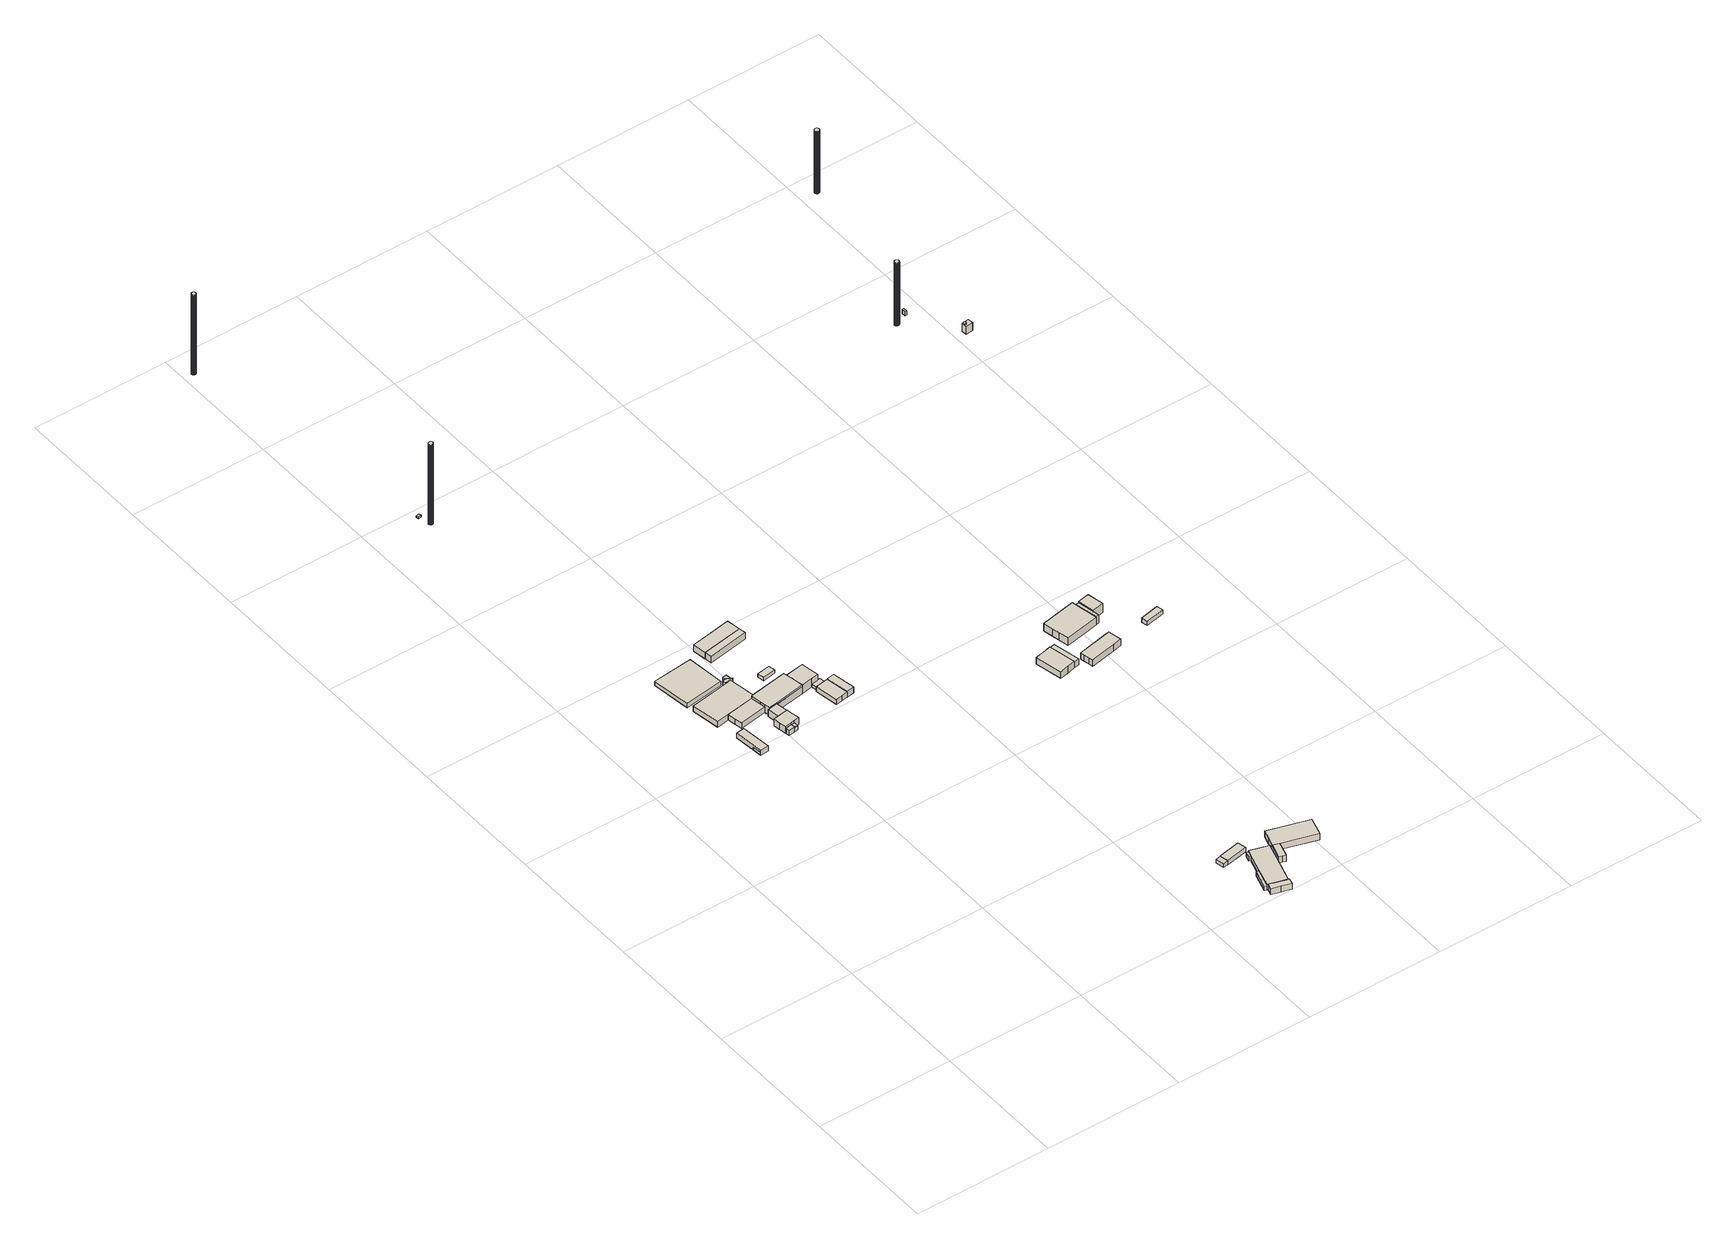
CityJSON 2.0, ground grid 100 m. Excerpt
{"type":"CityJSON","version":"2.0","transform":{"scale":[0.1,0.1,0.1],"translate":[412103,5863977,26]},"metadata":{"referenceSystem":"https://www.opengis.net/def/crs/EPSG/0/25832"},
"CityObjects":{
"building1":{"type":"Building","attributes":{"Gemeindeschluessel":"03454033","AbsoluteHoehe":"34.138","MittlereTraufHoehe":"36.468","Firsthoehe":"39.611","function":"31001_2720","roofType":"3100","measuredHeight":5.47},"address":[{"country":"Germany","locality":"Lorup"}],"children":["building1-1","building1-2"],"geometry":[{"type":"MultiSurface","lod":"1","boundaries":[[[0,1,2,3]],[[4,5,6,7]],[[4,7,3,2]],[[5,4,2,1]],[[0,6,8,9,10,11]],[[7,6,0,3]],[[9,8,12,10]]]}]},
"building1-1":{"type":"BuildingPart","attributes":{"AbsoluteHoehe":"34.138","MittlereTraufHoehe":"36.468","Firsthoehe":"36.468","roofType":"1000","measuredHeight":2.33},"parents":["building1"],"geometry":[{"type":"MultiSurface","lod":"1","boundaries":[[[9,13,14,15]],[[16,17,8,5]],[[16,12,15,14]],[[17,16,14,13]],[[8,17,13,9]],[[5,8,9,15]]]}]},
"building1-2":{"type":"BuildingPart","attributes":{"BezugspunktDach":"4000","AbsoluteHoehe":"34.138","MittlereTraufHoehe":"37.638","Firsthoehe":"37.638","measuredHeight":3.5},"parents":["building1"],"geometry":[{"type":"MultiSurface","lod":"1","boundaries":[[[7,18,19,20]]]}]},
"building2":{"type":"Building","attributes":{"name":"GülleLagune","Gemeindeschluessel":"03454033","BezugspunktDach":"4000","AbsoluteHoehe":"34.561","MittlereTraufHoehe":"38.061","Firsthoehe":"38.061","function":"51003_1201","measuredHeight":3.5},"address":[{"country":"Germany","locality":"Lorup"}],"geometry":[{"type":"MultiSurface","lod":"1","boundaries":[[[21,22,23,24]],[[25,26,27,28]],[[25,28,24,23]],[[26,25,23,22]],[[27,26,22,21]],[[28,27,21,24]]]}]},
"building3":{"type":"Building","attributes":{"Gemeindeschluessel":"03454033","AbsoluteHoehe":"34.129","MittlereTraufHoehe":"37.605","Firsthoehe":"37.947","function":"51009_1610","roofType":"5000","measuredHeight":3.82},"address":[{"country":"Germany","locality":"Lorup"}],"geometry":[{"type":"MultiSurface","lod":"1","boundaries":[[[29,30,31,32]],[[33,34,35,36]],[[33,36,32,31]],[[34,33,31,30]],[[35,34,30,29]],[[36,35,29,32]]]}]},
"building4":{"type":"Building","attributes":{"Gemeindeschluessel":"03454033","AbsoluteHoehe":"33.991","MittlereTraufHoehe":"38.867","Firsthoehe":"40.96","function":"31001_1210","roofType":"3100","measuredHeight":6.97},"address":[{"country":"Germany","locality":"Lorup","thoroughfareNumber":"1","thoroughfareName":"Glümmel"}],"children":["building4-1","building4-2","building4-3"],"geometry":[{"type":"MultiSurface","lod":"1","boundaries":[[[37,38,39,40,41,42,43,44,45,46]],[[47,48,49,50,51,52,53,54,55,56]],[[47,57,58,45]],[[48,47,45,44]],[[49,48,44,43]],[[51,50,42,41]],[[52,51,41,40]],[[53,52,40,39]],[[54,53,39,38]],[[55,54,38,37]],[[46,59,60,37]],[[50,49,43,42]],[[59,56,55,60]]]}]},
"building4-1":{"type":"BuildingPart","attributes":{"AbsoluteHoehe":"33.991","MittlereTraufHoehe":"38.885","Firsthoehe":"40.96","roofType":"5000","measuredHeight":6.97},"parents":["building4"],"geometry":[{"type":"MultiSurface","lod":"1","boundaries":[[[42,61,62,63,64,65,43]],[[66,67,68,69,70,50,49]],[[66,49,43,65]],[[67,66,65,64]],[[68,67,64,63]],[[69,68,63,62]],[[70,69,62,61]],[[50,70,61,42]],[[43,49,50,42]]]}]},
"building4-2":{"type":"BuildingPart","attributes":{"AbsoluteHoehe":"33.991","MittlereTraufHoehe":"37.295","Firsthoehe":"37.295","roofType":"1000","measuredHeight":3.3},"parents":["building4"],"geometry":[{"type":"MultiSurface","lod":"1","boundaries":[[[71,72,73,74]],[[75,76,77,78]],[[75,78,74,73]],[[76,75,73,72]],[[77,76,72,71]],[[78,77,71,74]]]}]},
"building4-3":{"type":"BuildingPart","attributes":{"AbsoluteHoehe":"33.991","MittlereTraufHoehe":"38.449","Firsthoehe":"38.449","roofType":"1000","measuredHeight":4.46},"parents":["building4"],"geometry":[{"type":"MultiSurface","lod":"1","boundaries":[[[79,80,81,60,59]],[[55,78,77,82,56]],[[78,55,60,81]],[[80,71,74,81]],[[82,77,80,79]],[[56,82,79,59]],[[55,57,83,60]],[[71,77,78,74]]]}]},
"building5":{"type":"Building","attributes":{"Gemeindeschluessel":"03454033","AbsoluteHoehe":"34.402","MittlereTraufHoehe":"38.159","Firsthoehe":"38.159","function":"31001_2000","roofType":"1000","measuredHeight":3.76},"address":[{"country":"Germany","locality":"Lorup"}],"children":["building5-1"],"geometry":[{"type":"MultiSurface","lod":"1","boundaries":[[[84,85,86,87]],[[88,89,90,91]],[[86,92,93,87]],[[89,88,86,85]],[[90,89,85,84]],[[91,90,84,87]],[[92,88,91,93]]]}]},
"building5-1":{"type":"BuildingPart","attributes":{"AbsoluteHoehe":"34.402","MittlereTraufHoehe":"37.182","Firsthoehe":"37.182","roofType":"1000","measuredHeight":2.78},"parents":["building5"],"geometry":[{"type":"MultiSurface","lod":"1","boundaries":[[[94,93,92,95]],[[88,91,96,97]],[[88,97,95,92]],[[96,91,93,94]],[[97,96,94,95]],[[91,88,92,93]]]}]},
"building6":{"type":"Building","attributes":{"Gemeindeschluessel":"03454033","AbsoluteHoehe":"33.8","MittlereTraufHoehe":"39.616","Firsthoehe":"41.892","function":"31001_2720","roofType":"3100","measuredHeight":8.09},"address":[{"country":"Germany","locality":"Lorup"}],"children":["building6-1","building6-2","building6-3","building6-4"],"geometry":[{"type":"MultiSurface","lod":"1","boundaries":[[[98,99,100,101,102,103,104,105,106,107]],[[108,109,110,111,112,113,114,115,116,117]],[[108,117,107,106]],[[109,108,106,105]],[[104,118,119,105]],[[103,120,121,118,104]],[[102,122,120,103]],[[113,112,102,101]],[[114,113,101,100]],[[107,123,124,98]],[[118,110,109,119]],[[120,111,125,121]],[[125,110,118,121]],[[122,112,111,120]],[[99,115,114,100]],[[98,116,126,127]],[[127,126,115,99]],[[123,117,116,124]]]}]},
"building6-1":{"type":"BuildingPart","attributes":{"AbsoluteHoehe":"33.8","MittlereTraufHoehe":"39.992","Firsthoehe":"41.944","roofType":"3100","measuredHeight":8.14},"parents":["building6"],"geometry":[{"type":"MultiSurface","lod":"1","boundaries":[[[128,129,130,131,132,133,134]],[[126,114,135,136,137,138,139]],[[133,127,98,124,140,134]],[[132,100,99,127,133]],[[135,114,132,131]],[[136,135,131,130]],[[137,136,130,129]],[[138,137,129,128]],[[139,138,128,134]],[[127,126,116,98]],[[124,116,139,140]],[[100,114,115,99]],[[115,126,127,99]]]}]},
"building6-2":{"type":"BuildingPart","attributes":{"AbsoluteHoehe":"33.8","MittlereTraufHoehe":"38.141","Firsthoehe":"38.949","roofType":"3100","measuredHeight":5.15},"parents":["building6"],"geometry":[{"type":"MultiSurface","lod":"1","boundaries":[[[119,121,120,141,142,143,144]],[[145,146,147,111,125,109,148]],[[145,148,144,143]],[[146,145,143,142]],[[147,146,142,141]],[[148,109,119,144]],[[120,111,147,141]],[[121,125,111,120]],[[119,109,110,118]],[[118,110,125,121]]]}]},
"building6-3":{"type":"BuildingPart","attributes":{"AbsoluteHoehe":"33.8","MittlereTraufHoehe":"39.386","Firsthoehe":"39.386","roofType":"1000","measuredHeight":5.59},"parents":["building6"],"geometry":[{"type":"MultiSurface","lod":"1","boundaries":[[[149,140,124,123]],[[116,139,150,117]],[[150,139,140,149]],[[117,150,149,123]],[[116,117,123,124]],[[139,116,124,140]]]}]},
"building6-4":{"type":"BuildingPart","attributes":{"AbsoluteHoehe":"33.8","MittlereTraufHoehe":"38.365","Firsthoehe":"38.365","roofType":"1000","measuredHeight":4.56},"parents":["building6"],"geometry":[{"type":"MultiSurface","lod":"1","boundaries":[[[120,122,151,152,153,142,141]],[[146,154,155,156,112,111,147]],[[146,147,141,142]],[[154,147,141,153]],[[155,154,153,152]],[[156,155,152,151]],[[112,156,151,122]],[[111,112,122,120]],[[147,111,120,141]]]}]},
"building7":{"type":"Building","attributes":{"Gemeindeschluessel":"03454033","AbsoluteHoehe":"35.518","MittlereTraufHoehe":"37.104","Firsthoehe":"37.104","function":"31001_2500","roofType":"1000","measuredHeight":1.59},"address":[{"country":"Germany","locality":"Lorup"}],"geometry":[{"type":"MultiSurface","lod":"1","boundaries":[[[157,158,159,160]],[[161,162,163,164]],[[161,164,160,159]],[[162,161,159,158]],[[163,162,158,157]],[[164,163,157,160]]]}]},
"building8":{"type":"Building","attributes":{"Gemeindeschluessel":"03454033","AbsoluteHoehe":"35.418","MittlereTraufHoehe":"101.191","Firsthoehe":"101.191","function":"51002_1220","roofType":"1000","measuredHeight":65.77},"address":[{"country":"Germany","locality":"Lorup"}],"geometry":[{"type":"MultiSurface","lod":"1","boundaries":[[[165,166,167,168,169,170,171,172,173,174,175,176,177,178,179,180,181,182,183,184,185,186,187,188,189,190,191,192,193,194,195,196,197,198,199,200,201,202,203,204,205,206,207,208]],[[209,210,211,212,213,214,215,216,217,218,219,220,221,222,223,224,225,226,227,228,229,230,231,232,233,234,235,236,237,238,239,240,241,242,243,244,245,246,247,248,249,250,251,252]],[[209,252,208,207]],[[210,209,207,206]],[[211,210,206,205]],[[212,211,205,204]],[[213,212,204,203]],[[214,213,203,202]],[[215,214,202,201]],[[216,215,201,200]],[[217,216,200,199]],[[218,217,199,198]],[[219,218,198,197]],[[220,219,197,196]],[[221,220,196,195]],[[222,221,195,194]],[[223,222,194,193]],[[224,223,193,192]],[[225,224,192,191]],[[226,225,191,190]],[[227,226,190,189]],[[228,227,189,188]],[[229,228,188,187]],[[230,229,187,186]],[[231,230,186,185]],[[232,231,185,184]],[[233,232,184,183]],[[234,233,183,182]],[[235,234,182,181]],[[236,235,181,180]],[[237,236,180,179]],[[238,237,179,178]],[[239,238,178,177]],[[240,239,177,176]],[[241,240,176,175]],[[242,241,175,174]],[[243,242,174,173]],[[244,243,173,172]],[[245,244,172,171]],[[246,245,171,170]],[[247,246,170,169]],[[248,247,169,168]],[[249,248,168,167]],[[250,249,167,166]],[[251,250,166,165]],[[252,251,165,208]]]}]},
"building9":{"type":"Building","attributes":{"Gemeindeschluessel":"03454033","AbsoluteHoehe":"34.053","MittlereTraufHoehe":"36.78","Firsthoehe":"36.78","function":"31001_2720","roofType":"1000","measuredHeight":2.73},"address":[{"country":"Germany","locality":"Lorup"}],"geometry":[{"type":"MultiSurface","lod":"1","boundaries":[[[253,254,255,256]],[[257,258,259,260]],[[257,260,256,255]],[[258,257,255,254]],[[259,258,254,253]],[[260,259,253,256]]]}]},
"building10":{"type":"Building","attributes":{"Gemeindeschluessel":"03454033","AbsoluteHoehe":"34.047","MittlereTraufHoehe":"39.363","Firsthoehe":"39.363","function":"51009_1610","roofType":"1000","measuredHeight":5.32},"address":[{"country":"Germany","locality":"Lorup"}],"geometry":[{"type":"MultiSurface","lod":"1","boundaries":[[[261,262,263,264]],[[265,266,267,268]],[[265,268,264,263]],[[266,265,263,262]],[[267,266,262,261]],[[268,267,261,264]]]}]},
"building11":{"type":"Building","attributes":{"Gemeindeschluessel":"03454033","AbsoluteHoehe":"34.179","MittlereTraufHoehe":"39.363","Firsthoehe":"39.363","function":"31001_2720","roofType":"1000","measuredHeight":5.18},"address":[{"country":"Germany","locality":"Lorup"}],"geometry":[{"type":"MultiSurface","lod":"1","boundaries":[[[269,261,264,270]],[[271,272,273,274]],[[271,274,270,264]],[[272,271,264,261]],[[273,272,261,269]],[[274,273,269,270]]]}]},
"building12":{"type":"Building","attributes":{"Gemeindeschluessel":"03454033","AbsoluteHoehe":"33.199","MittlereTraufHoehe":"36.74","Firsthoehe":"38.977","function":"31001_2000","roofType":"3100","measuredHeight":5.78},"address":[{"country":"Germany","locality":"Lorup"}],"children":["building12-1"],"geometry":[{"type":"MultiSurface","lod":"1","boundaries":[[[275,276,277,278,279,280,281,282,283]],[[284,285,286,287,288,289,290,291,292]],[[284,292,283,282]],[[281,293,294,282]],[[286,285,281,280]],[[287,286,280,279]],[[288,287,279,278]],[[289,288,278,277]],[[290,289,277,276]],[[291,290,276,275]],[[292,291,275,283]],[[293,285,284,294]]]}]},
"building12-1":{"type":"BuildingPart","attributes":{"BezugspunktDach":"4000","AbsoluteHoehe":"33.199","MittlereTraufHoehe":"36.699","Firsthoehe":"36.699","measuredHeight":3.5},"parents":["building12"],"geometry":[{"type":"MultiSurface","lod":"1","boundaries":[[[295,294,293]],[[284,296,285]],[[296,284,294,295]],[[285,296,295,293]],[[284,285,293,294]]]}]},
"building13":{"type":"Building","attributes":{"Gemeindeschluessel":"03454033","AbsoluteHoehe":"33.68","MittlereTraufHoehe":"36.336","Firsthoehe":"36.336","function":"51009_1610","roofType":"1000","measuredHeight":2.66},"address":[{"country":"Germany","locality":"Lorup"}],"geometry":[{"type":"MultiSurface","lod":"1","boundaries":[[[297,298,299,300,301]],[[302,303,304,305,306]],[[302,306,301,300]],[[303,302,300,299]],[[304,303,299,298]],[[305,304,298,297]],[[306,305,297,301]]]}]},
"building14":{"type":"Building","attributes":{"Gemeindeschluessel":"03454033","AbsoluteHoehe":"35.125","MittlereTraufHoehe":"100.647","Firsthoehe":"100.647","function":"51002_1220","roofType":"1000","measuredHeight":65.52},"address":[{"country":"Germany","locality":"Lorup"}],"geometry":[{"type":"MultiSurface","lod":"1","boundaries":[[[307,308,309,310,311,312,313,314,315,316,317,318,319,320,321,322,323,324,325,326,327,328,329,330,331,332,333,334,335,336,337,338,339,340,341,342,343,344,345,346,347,348]],[[349,350,351,352,353,354,355,356,357,358,359,360,361,362,363,364,365,366,367,368,369,370,371,372,373,374,375,376,377,378,379,380,381,382,383,384,385,386,387,388,389,390]],[[349,390,348,347]],[[350,349,347,346]],[[351,350,346,345]],[[352,351,345,344]],[[353,352,344,343]],[[354,353,343,342]],[[355,354,342,341]],[[356,355,341,340]],[[357,356,340,339]],[[358,357,339,338]],[[359,358,338,337]],[[360,359,337,336]],[[361,360,336,335]],[[362,361,335,334]],[[363,362,334,333]],[[364,363,333,332]],[[365,364,332,331]],[[366,365,331,330]],[[367,366,330,329]],[[368,367,329,328]],[[369,368,328,327]],[[370,369,327,326]],[[371,370,326,325]],[[372,371,325,324]],[[373,372,324,323]],[[374,373,323,322]],[[375,374,322,321]],[[376,375,321,320]],[[377,376,320,319]],[[378,377,319,318]],[[379,378,318,317]],[[380,379,317,316]],[[381,380,316,315]],[[382,381,315,314]],[[383,382,314,313]],[[384,383,313,312]],[[385,384,312,311]],[[386,385,311,310]],[[387,386,310,309]],[[388,387,309,308]],[[389,388,308,307]],[[390,389,307,348]]]}]},
"building15":{"type":"Building","attributes":{"Gemeindeschluessel":"03454033","AbsoluteHoehe":"32.99","MittlereTraufHoehe":"37.769","Firsthoehe":"37.769","function":"31001_2720","roofType":"1000","measuredHeight":4.78},"address":[{"country":"Germany","locality":"Lorup"}],"children":["building15-1"],"geometry":[{"type":"MultiSurface","lod":"1","boundaries":[[[391,392,393,394]],[[395,396,397,398]],[[395,398,394,393]],[[396,395,393,392]],[[397,396,392,391]],[[394,399,400,401,397,391]],[[399,398,401,400]]]}]},
"building15-1":{"type":"BuildingPart","attributes":{"BezugspunktDach":"4000","AbsoluteHoehe":"32.99","MittlereTraufHoehe":"36.49","Firsthoehe":"36.49","measuredHeight":3.5},"parents":["building15"],"geometry":[{"type":"MultiSurface","lod":"1","boundaries":[[[400,399,402,403]],[[404,398,401,405]],[[404,405,403,402]],[[398,404,402,399]],[[401,398,399,400]],[[405,401,400,403]]]}]},
"building16":{"type":"Building","attributes":{"Gemeindeschluessel":"03454042","AbsoluteHoehe":"27.189","MittlereTraufHoehe":"30.219","Firsthoehe":"30.219","function":"31001_2000","roofType":"1000","measuredHeight":3.03},"address":[{"country":"Germany","locality":"Rastdorf"}],"geometry":[{"type":"MultiSurface","lod":"1","boundaries":[[[406,407,408,409]],[[410,411,412,413]],[[410,413,409,408]],[[411,410,408,407]],[[412,411,407,406]],[[413,412,406,409]]]}]},
"building17":{"type":"Building","attributes":{"Gemeindeschluessel":"03454042","AbsoluteHoehe":"27.011","MittlereTraufHoehe":"29.755","Firsthoehe":"31.167","function":"31001_2000","roofType":"3100","measuredHeight":4.16},"address":[{"country":"Germany","locality":"Rastdorf"}],"geometry":[{"type":"MultiSurface","lod":"1","boundaries":[[[414,415,416,417]],[[418,419,420,421]],[[418,421,417,416]],[[419,418,416,415]],[[420,419,415,414]],[[421,420,414,417]]]}]},
"building18":{"type":"Building","attributes":{"Gemeindeschluessel":"03454042","AbsoluteHoehe":"26.771","MittlereTraufHoehe":"30.587","Firsthoehe":"32.271","function":"31001_2000","roofType":"5000","measuredHeight":5.5},"address":[{"country":"Germany","locality":"Rastdorf"}],"children":["building18-1","building18-2","building18-3","building18-4","building18-5","building18-6"],"geometry":[{"type":"MultiSurface","lod":"1","boundaries":[[[422,423,424,425,426,427,428,429,430]],[[431,432,433,434,435,436,437,438,439]],[[432,431,429,428]],[[427,440,441,428]],[[434,433,427,426]],[[425,442,443,426]],[[436,435,425,424]],[[423,444,445,424]],[[438,437,423,422]],[[431,439,430,429]],[[440,433,432,441]],[[442,435,434,443]],[[444,437,436,445]],[[430,439,446,447]],[[447,446,438,422]]]}]},
"building18-1":{"type":"BuildingPart","attributes":{"AbsoluteHoehe":"26.771","MittlereTraufHoehe":"30.423","Firsthoehe":"34.082","roofType":"3100","measuredHeight":7.31},"parents":["building18"],"geometry":[{"type":"MultiSurface","lod":"1","boundaries":[[[448,449,450,451,452,453,454]],[[455,456,457,431,446,438,458]],[[455,458,454,453]],[[456,455,453,452]],[[457,456,452,451]],[[431,457,451,450]],[[449,447,430,429,450]],[[448,422,447,449]],[[458,438,448,454]],[[430,439,431,429]],[[447,446,439,430]],[[438,446,447,422]]]}]},
"building18-2":{"type":"BuildingPart","attributes":{"AbsoluteHoehe":"26.771","MittlereTraufHoehe":"30.365","Firsthoehe":"30.365","roofType":"1000","measuredHeight":3.59},"parents":["building18"],"geometry":[{"type":"MultiSurface","lod":"1","boundaries":[[[443,442,459,460]],[[461,435,434,462]],[[461,462,460,459]],[[435,461,459,442]],[[462,434,443,460]],[[434,435,442,443]]]}]},
"building18-3":{"type":"BuildingPart","attributes":{"AbsoluteHoehe":"26.771","MittlereTraufHoehe":"31.446","Firsthoehe":"32.556","roofType":"5000","measuredHeight":5.79},"parents":["building18"],"geometry":[{"type":"MultiSurface","lod":"1","boundaries":[[[463,464,465,466,467]],[[468,469,470,471,472]],[[468,472,467,466]],[[469,468,466,465]],[[464,473,474,465]],[[472,471,463,467]],[[473,470,469,474]],[[471,470,464,463]]]}]},
"building18-4":{"type":"BuildingPart","attributes":{"AbsoluteHoehe":"26.771","MittlereTraufHoehe":"31.539","Firsthoehe":"32.556","roofType":"3100","measuredHeight":5.79},"parents":["building18"],"geometry":[{"type":"MultiSurface","lod":"1","boundaries":[[[463,475,476,477,478,479,480,464]],[[481,482,483,484,485,486,471,470]],[[480,487,473,464]],[[482,481,480,479]],[[483,482,479,478]],[[484,483,478,477]],[[485,484,477,476]],[[486,485,476,475]],[[471,486,475,463]],[[481,470,473,487]],[[470,471,463,464]]]}]},
"building18-5":{"type":"BuildingPart","attributes":{"AbsoluteHoehe":"26.771","MittlereTraufHoehe":"30.365","Firsthoehe":"30.365","roofType":"1000","measuredHeight":3.59},"parents":["building18"],"geometry":[{"type":"MultiSurface","lod":"1","boundaries":[[[474,487,445,444]],[[436,481,469,437]],[[481,436,445,487]],[[437,469,474,444]],[[436,437,444,445]],[[474,469,470,473]],[[473,470,481,487]]]}]},
"building18-6":{"type":"BuildingPart","attributes":{"AbsoluteHoehe":"26.771","MittlereTraufHoehe":"30.171","Firsthoehe":"30.171","roofType":"1000","measuredHeight":3.4},"parents":["building18"],"geometry":[{"type":"MultiSurface","lod":"1","boundaries":[[[441,440,488,489]],[[490,433,432,491]],[[490,491,489,488]],[[433,490,488,440]],[[491,432,441,489]],[[432,433,440,441]]]}]},
"building19":{"type":"Building","attributes":{"Gemeindeschluessel":"03454042","AbsoluteHoehe":"28.228","MittlereTraufHoehe":"33.619","Firsthoehe":"34.323","function":"31001_2000","roofType":"3100","measuredHeight":6.09},"address":[{"country":"Germany","locality":"Rastdorf"}],"geometry":[{"type":"MultiSurface","lod":"1","boundaries":[[[492,493,494,495,496,497]],[[498,499,500,501,502,503]],[[498,503,497,496]],[[499,498,496,495]],[[500,499,495,494]],[[501,500,494,493]],[[502,501,493,492]],[[503,502,492,497]]]}]},
"building20":{"type":"Building","attributes":{"Gemeindeschluessel":"03454042","AbsoluteHoehe":"28.066","MittlereTraufHoehe":"33.097","Firsthoehe":"33.533","function":"51009_1610","roofType":"2100","measuredHeight":5.47},"address":[{"country":"Germany","locality":"Rastdorf"}],"geometry":[{"type":"MultiSurface","lod":"1","boundaries":[[[504,505,506,507]],[[508,509,510,511]],[[508,511,507,506]],[[509,508,506,505]],[[510,509,505,504]],[[511,510,504,507]]]}]},
"building21":{"type":"Building","attributes":{"Gemeindeschluessel":"03454042","AbsoluteHoehe":"27.611","MittlereTraufHoehe":"32.079","Firsthoehe":"34.758","function":"31001_2000","roofType":"3300","measuredHeight":7.15},"address":[{"country":"Germany","locality":"Rastdorf"}],"children":["building21-1"],"geometry":[{"type":"MultiSurface","lod":"1","boundaries":[[[512,513,514,515,516,517,518,519,520,521]],[[522,523,524,525,526,527,528,529,530,531]],[[522,531,521,520]],[[523,522,520,519]],[[524,523,519,518]],[[525,524,518,517]],[[516,532,533,517]],[[527,526,516,515]],[[528,527,515,514]],[[529,528,514,513]],[[530,529,513,512]],[[531,530,512,521]],[[532,526,525,533]]]}]},
"building21-1":{"type":"BuildingPart","attributes":{"AbsoluteHoehe":"27.611","MittlereTraufHoehe":"31.011","Firsthoehe":"31.011","roofType":"1000","measuredHeight":3.4},"parents":["building21"],"geometry":[{"type":"MultiSurface","lod":"1","boundaries":[[[533,532,534,535]],[[536,526,525,537]],[[536,537,535,534]],[[526,536,534,532]],[[537,525,533,535]],[[525,526,532,533]]]}]},
"building22":{"type":"Building","attributes":{"Gemeindeschluessel":"03454042","AbsoluteHoehe":"28.076","MittlereTraufHoehe":"33.252","Firsthoehe":"37.333","function":"31001_2000","roofType":"5000","measuredHeight":9.26},"address":[{"country":"Germany","locality":"Rastdorf"}],"children":["building22-1"],"geometry":[{"type":"MultiSurface","lod":"1","boundaries":[[[538,539,540,541,542,543,544,545]],[[546,547,548,549,550,551,552,553]],[[546,553,545,544]],[[547,546,544,543]],[[548,547,543,542]],[[549,548,542,541]],[[552,551,539,538]],[[553,552,538,545]],[[540,550,549,541]],[[539,551,554,555]],[[555,554,550,540]]]}]},
"building22-1":{"type":"BuildingPart","attributes":{"AbsoluteHoehe":"28.076","MittlereTraufHoehe":"34.156","Firsthoehe":"37.353","roofType":"3100","measuredHeight":9.28},"parents":["building22"],"geometry":[{"type":"MultiSurface","lod":"1","boundaries":[[[556,557,558,559,560,561,562]],[[554,549,563,564,565,566,551]],[[561,555,539,562]],[[560,541,540,555,561]],[[563,549,560,559]],[[564,563,559,558]],[[565,564,558,557]],[[566,565,557,556]],[[551,566,556,562]],[[555,554,551,539]],[[541,549,550,540]],[[550,554,555,540]]]}]},
"building23":{"type":"Building","attributes":{"Gemeindeschluessel":"03454042","AbsoluteHoehe":"28.314","MittlereTraufHoehe":"33.362","Firsthoehe":"38.155","function":"31001_1000","roofType":"5000","measuredHeight":9.84},"address":[{"country":"Germany","locality":"Rastdorf","thoroughfareNumber":"10","thoroughfareName":"Nord-Süd-Straße"}],"geometry":[{"type":"MultiSurface","lod":"1","boundaries":[[[567,568,569,570]],[[571,572,573,574]],[[571,574,570,569]],[[572,571,569,568]],[[573,572,568,567]],[[574,573,567,570]]]}]},
"building24":{"type":"Building","attributes":{"Gemeindeschluessel":"03454042","BezugspunktDach":"4000","AbsoluteHoehe":"26.963","MittlereTraufHoehe":"30.463","Firsthoehe":"30.463","function":"31001_2000","measuredHeight":3.5},"address":[{"country":"Germany","locality":"Rastdorf"}],"geometry":[{"type":"MultiSurface","lod":"1","boundaries":[[[575,576,577,578]],[[579,580,581,582]],[[579,582,578,577]],[[580,579,577,576]],[[581,580,576,575]],[[582,581,575,578]]]}]},
"building25":{"type":"Building","attributes":{"Gemeindeschluessel":"03454042","AbsoluteHoehe":"28.671","MittlereTraufHoehe":"80.3","Firsthoehe":"80.3","function":"51002_1220","roofType":"1000","measuredHeight":51.63},"address":[{"country":"Germany","locality":"Rastdorf"}],"geometry":[{"type":"MultiSurface","lod":"1","boundaries":[[[583,584,585,586,587,588,589,590,591,592,593,594,595,596,597,598,599,600,601,602,603,604,605,606,607,608,609,610,611,612,613,614,615,616,617,618,619,620,621,622,623,624,625,626,627,628,629]],[[630,631,632,633,634,635,636,637,638,639,640,641,642,643,644,645,646,647,648,649,650,651,652,653,654,655,656,657,658,659,660,661,662,663,664,665,666,667,668,669,670,671,672,673,674,675,676]],[[630,676,629,628]],[[631,630,628,627]],[[632,631,627,626]],[[633,632,626,625]],[[634,633,625,624]],[[635,634,624,623]],[[636,635,623,622]],[[637,636,622,621]],[[638,637,621,620]],[[639,638,620,619]],[[640,639,619,618]],[[641,640,618,617]],[[642,641,617,616]],[[643,642,616,615]],[[644,643,615,614]],[[645,644,614,613]],[[646,645,613,612]],[[647,646,612,611]],[[648,647,611,610]],[[649,648,610,609]],[[650,649,609,608]],[[651,650,608,607]],[[652,651,607,606]],[[653,652,606,605]],[[654,653,605,604]],[[655,654,604,603]],[[656,655,603,602]],[[657,656,602,601]],[[658,657,601,600]],[[659,658,600,599]],[[660,659,599,598]],[[661,660,598,597]],[[662,661,597,596]],[[663,662,596,595]],[[664,663,595,594]],[[665,664,594,593]],[[666,665,593,592]],[[667,666,592,591]],[[668,667,591,590]],[[669,668,590,589]],[[670,669,589,588]],[[671,670,588,587]],[[672,671,587,586]],[[673,672,586,585]],[[674,673,585,584]],[[675,674,584,583]],[[676,675,583,629]]]}]},
"building26":{"type":"Building","attributes":{"Gemeindeschluessel":"03454042","BezugspunktDach":"4000","AbsoluteHoehe":"28.273","MittlereTraufHoehe":"31.773","Firsthoehe":"31.773","function":"31001_2500","measuredHeight":3.5},"address":[{"country":"Germany","locality":"Rastdorf"}],"geometry":[{"type":"MultiSurface","lod":"1","boundaries":[[[677,678,679,680]],[[681,682,683,684]],[[681,684,680,679]],[[682,681,679,678]],[[683,682,678,677]],[[684,683,677,680]]]}]},
"building27":{"type":"Building","attributes":{"Gemeindeschluessel":"03454042","AbsoluteHoehe":"27.67","MittlereTraufHoehe":"34.618","Firsthoehe":"34.618","function":"51003_1201","roofType":"1000","measuredHeight":6.95},"address":[{"country":"Germany","locality":"Rastdorf"}],"geometry":[{"type":"MultiSurface","lod":"1","boundaries":[[[685,686,687,688,689,690,691,692,693,694,695,696,697,698,699,700,701,702,703,704,705,706,707,708,709,710,711,712,713,714,715,716,717,718,719,720]],[[721,722,723,724,725,726,727,728,729,730,731,732,733,734,735,736,737,738,739,740,741,742,743,744,745,746,747,748,749,750,751,752,753,754,755,756]],[[721,756,720,719]],[[722,721,719,718]],[[723,722,718,717]],[[724,723,717,716]],[[725,724,716,715]],[[726,725,715,714]],[[727,726,714,713]],[[728,727,713,712]],[[729,728,712,711]],[[730,729,711,710]],[[731,730,710,709]],[[732,731,709,708]],[[733,732,708,707]],[[734,733,707,706]],[[735,734,706,705]],[[736,735,705,704]],[[737,736,704,703]],[[738,737,703,702]],[[739,738,702,701]],[[740,739,701,700]],[[741,740,700,699]],[[742,741,699,698]],[[743,742,698,697]],[[744,743,697,696]],[[745,744,696,695]],[[746,745,695,694]],[[747,746,694,693]],[[748,747,693,692]],[[749,748,692,691]],[[750,749,691,690]],[[751,750,690,689]],[[752,751,689,688]],[[753,752,688,687]],[[754,753,687,686]],[[755,754,686,685]],[[756,755,685,720]]]}]},
"building28":{"type":"Building","attributes":{"Gemeindeschluessel":"03454042","AbsoluteHoehe":"27.667","MittlereTraufHoehe":"34.338","Firsthoehe":"34.338","function":"51009_1610","roofType":"1000","measuredHeight":6.67},"address":[{"country":"Germany","locality":"Rastdorf"}],"geometry":[{"type":"MultiSurface","lod":"1","boundaries":[[[757,758,759,760]],[[761,762,763,764]],[[761,764,760,759]],[[762,761,759,758]],[[763,762,758,757]],[[764,763,757,760]]]}]},
"building29":{"type":"Building","attributes":{"Gemeindeschluessel":"03454042","AbsoluteHoehe":"27.682","MittlereTraufHoehe":"32.684","Firsthoehe":"32.684","function":"51003_1201","roofType":"1000","measuredHeight":5},"address":[{"country":"Germany","locality":"Rastdorf"}],"geometry":[{"type":"MultiSurface","lod":"1","boundaries":[[[765,766,767,768,769,770,771,772,773,774,775,776,777,778,779,780,781,782,783,784,785,786,787,788,789,790,791,792,793,794,795,796,797,798,799]],[[800,801,802,803,804,805,806,807,808,809,810,811,812,813,814,815,816,817,818,819,820,821,822,823,824,825,826,827,828,829,830,831,832,833,834]],[[800,834,799,798]],[[801,800,798,797]],[[802,801,797,796]],[[803,802,796,795]],[[804,803,795,794]],[[805,804,794,793]],[[806,805,793,792]],[[807,806,792,791]],[[808,807,791,790]],[[809,808,790,789]],[[810,809,789,788]],[[811,810,788,787]],[[812,811,787,786]],[[813,812,786,785]],[[814,813,785,784]],[[815,814,784,783]],[[816,815,783,782]],[[817,816,782,781]],[[818,817,781,780]],[[819,818,780,779]],[[820,819,779,778]],[[821,820,778,777]],[[822,821,777,776]],[[823,822,776,775]],[[824,823,775,774]],[[825,824,774,773]],[[826,825,773,772]],[[827,826,772,771]],[[828,827,771,770]],[[829,828,770,769]],[[830,829,769,768]],[[831,830,768,767]],[[832,831,767,766]],[[833,832,766,765]],[[834,833,765,799]]]}]},
"building30":{"type":"Building","attributes":{"Gemeindeschluessel":"03454042","AbsoluteHoehe":"31.122","MittlereTraufHoehe":"82.091","Firsthoehe":"82.091","function":"51002_1220","roofType":"1000","measuredHeight":50.97},"address":[{"country":"Germany","locality":"Rastdorf"}],"geometry":[{"type":"MultiSurface","lod":"1","boundaries":[[[835,836,837,838,839,840,841,842,843,844,845,846,847,848,849,850,851,852,853,854,855,856,857,858,859,860,861,862,863,864,865,866,867,868,869,870,871,872,873,874,875,876,877,878,879,880,881,882]],[[883,884,885,886,887,888,889,890,891,892,893,894,895,896,897,898,899,900,901,902,903,904,905,906,907,908,909,910,911,912,913,914,915,916,917,918,919,920,921,922,923,924,925,926,927,928,929,930]],[[883,930,882,881]],[[884,883,881,880]],[[885,884,880,879]],[[886,885,879,878]],[[887,886,878,877]],[[888,887,877,876]],[[889,888,876,875]],[[890,889,875,874]],[[891,890,874,873]],[[892,891,873,872]],[[893,892,872,871]],[[894,893,871,870]],[[895,894,870,869]],[[896,895,869,868]],[[897,896,868,867]],[[898,897,867,866]],[[899,898,866,865]],[[900,899,865,864]],[[901,900,864,863]],[[902,901,863,862]],[[903,902,862,861]],[[904,903,861,860]],[[905,904,860,859]],[[906,905,859,858]],[[907,906,858,857]],[[908,907,857,856]],[[909,908,856,855]],[[910,909,855,854]],[[911,910,854,853]],[[912,911,853,852]],[[913,912,852,851]],[[914,913,851,850]],[[915,914,850,849]],[[916,915,849,848]],[[917,916,848,847]],[[918,917,847,846]],[[919,918,846,845]],[[920,919,845,844]],[[921,920,844,843]],[[922,921,843,842]],[[923,922,842,841]],[[924,923,841,840]],[[925,924,840,839]],[[926,925,839,838]],[[927,926,838,837]],[[928,927,837,836]],[[929,928,836,835]],[[930,929,835,882]]]}]}
},
"vertices":[
[683,3085,120],[707,2868,120],[768,2873,120],[744,3092,120],[768,2873,81],[707,2868,81],[683,3085,81],[744,3092,81],[699,2936,81],[699,2936,105],[706,2868,105],[706,2868,120],[706,2868,81],
[698,2936,105],[705,2868,105],[707,2868,105],[705,2868,81],[698,2936,81],
[743,3092,81],[743,3092,116],[744,3092,116],
[604,3482,121],[890,3521,121],[859,3794,121],[567,3765,121],[859,3794,86],[890,3521,86],[604,3482,86],[567,3765,86],
[995,2945,118],[999,2918,118],[1028,2923,118],[1024,2950,118],[1028,2923,81],[999,2918,81],[995,2945,81],[1024,2950,81],
[995,2945,137],[1024,2950,137],[1061,2956,137],[1053,3005,137],[1045,3054,137],[1043,3053,137],[970,3042,137],[933,3036,137],[941,2987,137],[950,2938,137],[941,2987,80],[933,3036,80],[970,3042,80],[1043,3053,80],[1045,3054,80],[1053,3005,80],[1061,2956,80],[1024,2950,80],[995,2945,80],[950,2938,80],[949,2938,80],[949,2938,137],[950,2938,124],[995,2945,124],
[1030,3135,137],[1029,3138,137],[993,3132,137],[970,3128,137],[956,3126,137],[956,3126,80],[970,3128,80],[993,3132,80],[1029,3138,80],[1030,3135,80],
[1000,2915,113],[1029,2920,113],[1028,2923,113],[999,2918,113],[1028,2923,80],[1029,2920,80],[1000,2915,80],[999,2918,80],
[955,2909,124],[1000,2915,124],[999,2918,124],[955,2909,80],[949,2938,124],
[901,3516,122],[905,3492,122],[964,3501,122],[931,3520,122],[964,3501,84],[905,3492,84],[901,3516,84],[931,3520,84],[964,3501,112],[931,3520,112],
[926,3550,112],[956,3555,112],[926,3550,84],[956,3555,84],
[1254,3174,144],[1241,3251,144],[1232,3303,144],[1228,3328,144],[974,3286,144],[946,3282,144],[958,3205,144],[964,3170,144],[970,3128,144],[1029,3138,144],[970,3128,78],[964,3170,78],[958,3205,78],[946,3282,78],[974,3286,78],[1228,3328,78],[1232,3303,78],[1241,3251,78],[1254,3174,78],[1029,3138,78],[958,3205,124],[964,3170,124],[946,3282,124],[955,3226,124],[974,3286,124],[1029,3138,134],[1254,3174,134],[955,3226,78],[1243,3237,78],[1243,3237,144],
[1334,3185,146],[1386,3193,146],[1375,3259,146],[1364,3325,146],[1232,3303,146],[1243,3237,146],[1254,3171,146],[1364,3325,78],[1375,3259,78],[1386,3193,78],[1334,3185,78],[1254,3171,78],[1254,3171,134],
[743,3249,124],[743,3248,124],[752,3193,124],[761,3138,124],[752,3193,78],[743,3248,78],[743,3249,78],[761,3138,78],
[1030,3135,134],[1030,3135,78],
[942,3491,124],[619,3440,124],[652,3234,124],[652,3234,78],[619,3440,78],[942,3491,78],
[316,5862,111],[321,5843,111],[342,5849,111],[337,5867,111],[342,5849,95],[321,5843,95],[316,5862,95],[337,5867,95],
[343,5771,752],[342,5769,752],[343,5766,752],[343,5764,752],[344,5762,752],[345,5760,752],[347,5759,752],[348,5758,752],[349,5757,752],[351,5756,752],[353,5755,752],[355,5754,752],[357,5754,752],[360,5754,752],[362,5755,752],[363,5755,752],[365,5756,752],[367,5758,752],[369,5760,752],[370,5762,752],[371,5763,752],[372,5765,752],[372,5767,752],[372,5768,752],[372,5770,752],[372,5772,752],[371,5774,752],[370,5776,752],[369,5779,752],[367,5781,752],[364,5782,752],[362,5783,752],[359,5784,752],[357,5784,752],[355,5784,752],[353,5783,752],[352,5783,752],[350,5782,752],[349,5781,752],[347,5780,752],[346,5779,752],[344,5777,752],[343,5774,752],[343,5772,752],[343,5774,94],[344,5777,94],[346,5779,94],[347,5780,94],[349,5781,94],[350,5782,94],[352,5783,94],[353,5783,94],[355,5784,94],[357,5784,94],[359,5784,94],[362,5783,94],[364,5782,94],[367,5781,94],[369,5779,94],[370,5776,94],[371,5774,94],[372,5772,94],[372,5770,94],[372,5768,94],[372,5767,94],[372,5765,94],[371,5763,94],[370,5762,94],[369,5760,94],[367,5758,94],[365,5756,94],[363,5755,94],[362,5755,94],[360,5754,94],[357,5754,94],[355,5754,94],[353,5755,94],[351,5756,94],[349,5757,94],[348,5758,94],[347,5759,94],[345,5760,94],[344,5762,94],[343,5764,94],[343,5766,94],[342,5769,94],[343,5771,94],[343,5772,94],
[1120,3452,108],[1128,3403,108],[1225,3419,108],[1216,3468,108],[1225,3419,81],[1128,3403,81],[1120,3452,81],[1216,3468,81],
[964,3778,134],[972,3729,134],[1269,3778,134],[1261,3827,134],[1269,3778,80],[972,3729,80],[964,3778,80],[1261,3827,80],
[948,3877,134],[1245,3926,134],[1261,3827,82],[964,3778,82],[948,3877,82],[1245,3926,82],
[1454,2985,114],[1426,3153,114],[1411,3150,114],[1380,3145,114],[1341,3139,114],[1334,3138,114],[1362,2972,114],[1363,2970,114],[1408,2978,114],[1363,2970,72],[1362,2972,72],[1334,3138,72],[1341,3139,72],[1380,3145,72],[1411,3150,72],[1426,3153,72],[1454,2985,72],[1408,2978,72],[1362,2972,107],[1363,2970,107],
[1362,2970,107],[1362,2970,72],
[1334,3185,103],[1341,3139,103],[1411,3150,103],[1403,3196,103],[1386,3193,103],[1403,3196,77],[1411,3150,77],[1341,3139,77],[1334,3185,77],[1386,3193,77],
[8,7736,746],[9,7734,746],[10,7732,746],[12,7730,746],[14,7729,746],[15,7728,746],[17,7727,746],[18,7727,746],[20,7726,746],[22,7726,746],[24,7726,746],[26,7727,746],[29,7728,746],[31,7729,746],[33,7731,746],[35,7733,746],[36,7736,746],[37,7738,746],[37,7740,746],[37,7741,746],[37,7743,746],[37,7745,746],[36,7746,746],[35,7748,746],[34,7750,746],[32,7752,746],[30,7753,746],[28,7755,746],[25,7756,746],[22,7756,746],[20,7756,746],[18,7755,746],[16,7755,746],[14,7754,746],[13,7753,746],[12,7752,746],[11,7750,746],[9,7749,746],[8,7747,746],[8,7745,746],[7,7742,746],[7,7739,746],[7,7742,91],[8,7745,91],[8,7747,91],[9,7749,91],[11,7750,91],[12,7752,91],[13,7753,91],[14,7754,91],[16,7755,91],[18,7755,91],[20,7756,91],[22,7756,91],[25,7756,91],[28,7755,91],[30,7753,91],[32,7752,91],[34,7750,91],[35,7748,91],[36,7746,91],[37,7745,91],[37,7743,91],[37,7741,91],[37,7740,91],[37,7738,91],[36,7736,91],[35,7733,91],[33,7731,91],[31,7729,91],[29,7728,91],[26,7727,91],[24,7726,91],[22,7726,91],[20,7726,91],[18,7727,91],[17,7727,91],[15,7728,91],[14,7729,91],[12,7730,91],[10,7732,91],[9,7734,91],[8,7736,91],[7,7739,91],
[1426,3153,118],[1454,2985,118],[1511,2995,118],[1483,3162,118],[1511,2995,70],[1454,2985,70],[1426,3153,70],[1483,3162,70],[1483,3162,105],[1481,3162,105],[1481,3162,70],
[1483,3163,105],[1480,3163,105],[1483,3163,70],[1480,3163,70],
[2389,469,42],[2401,407,42],[2438,414,42],[2427,476,42],[2438,414,12],[2401,407,12],[2389,469,12],[2427,476,12],
[2584,506,45],[2427,476,45],[2438,414,45],[2596,444,45],[2438,414,10],[2427,476,10],[2584,506,10],[2596,444,10],
[2625,47,53],[2685,245,53],[2720,364,53],[2589,404,53],[2577,363,53],[2536,227,53],[2494,87,53],[2499,85,53],[2560,67,53],[2499,85,8],[2494,87,8],[2536,227,8],[2577,363,8],[2589,404,8],[2720,364,8],[2685,245,8],[2625,47,8],[2560,67,8],[2536,227,42],[2494,87,42],[2589,404,44],[2577,363,44],[2685,245,44],[2720,364,44],[2566,65,8],[2566,65,53],
[2625,47,55],[2566,65,55],[2499,85,55],[2486,41,55],[2553,21,55],[2620,1,55],[2633,45,55],[2620,1,8],[2553,21,8],[2486,41,8],[2633,45,8],
[2574,408,44],[2562,368,44],[2574,408,8],[2562,368,8],
[2777,338,59],[2733,351,59],[2699,241,59],[2722,234,59],[2744,227,59],[2722,234,8],[2699,241,8],[2733,351,8],[2777,338,8],[2744,227,8],[2733,351,44],[2699,241,44],
[3027,262,59],[3047,329,59],[3067,395,59],[2772,483,59],[2752,417,59],[2735,360,59],[2735,360,8],[2752,417,8],[2772,483,8],[3067,395,8],[3047,329,8],[3027,262,8],[2735,360,44],
[2518,232,42],[2476,92,42],[2518,232,8],[2476,92,8],
[2760,2408,77],[2719,2603,77],[2657,2590,77],[2596,2577,77],[2637,2382,77],[2699,2395,77],[2637,2382,22],[2596,2577,22],[2657,2590,22],[2719,2603,22],[2760,2408,22],[2699,2395,22],
[2758,2611,71],[2719,2603,71],[2760,2408,71],[2799,2417,71],[2760,2408,21],[2719,2603,21],[2758,2611,21],[2799,2417,21],
[3052,2395,69],[3115,2407,69],[3107,2446,69],[3103,2464,69],[3096,2504,69],[3051,2495,69],[2844,2455,69],[2850,2425,69],[2857,2388,69],[2863,2359,69],[2857,2388,16],[2850,2425,16],[2844,2455,16],[3051,2495,16],[3096,2504,16],[3103,2464,16],[3107,2446,16],[3115,2407,16],[3052,2395,16],[2863,2359,16],[3096,2504,50],[3051,2495,50],
[3095,2509,50],[3050,2501,50],[3095,2509,16],[3050,2501,16],
[2853,2597,82],[3106,2645,82],[3087,2743,82],[3075,2809,82],[3069,2842,82],[2816,2794,82],[2830,2720,82],[2839,2672,82],[2830,2720,21],[2816,2794,21],[3069,2842,21],[3075,2809,21],[3087,2743,21],[3106,2645,21],[2853,2597,21],[2839,2672,21],[3091,2727,21],[3091,2727,82],
[3127,2649,88],[3119,2693,88],[3111,2731,88],[3096,2813,88],[3075,2809,88],[3091,2727,88],[3106,2645,88],[3096,2813,21],[3111,2731,21],[3119,2693,21],[3127,2649,21],
[3119,2693,98],[3203,2709,98],[3180,2828,98],[3096,2813,98],[3180,2828,23],[3203,2709,23],[3119,2693,23],[3096,2813,23],
[3358,2462,45],[3497,2490,45],[3487,2535,45],[3349,2507,45],[3487,2535,10],[3497,2490,10],[3358,2462,10],[3349,2507,10],
[3763,5583,543],[3763,5582,543],[3762,5580,543],[3761,5577,543],[3761,5575,543],[3761,5572,543],[3762,5570,543],[3762,5569,543],[3763,5567,543],[3764,5566,543],[3765,5564,543],[3766,5563,543],[3768,5561,543],[3770,5560,543],[3773,5559,543],[3776,5559,543],[3777,5559,543],[3778,5559,543],[3781,5559,543],[3783,5560,543],[3785,5561,543],[3787,5562,543],[3789,5563,543],[3790,5565,543],[3791,5566,543],[3792,5568,543],[3793,5569,543],[3793,5571,543],[3793,5574,543],[3793,5576,543],[3793,5579,543],[3792,5582,543],[3791,5583,543],[3789,5586,543],[3787,5587,543],[3785,5589,543],[3783,5590,543],[3781,5590,543],[3779,5591,543],[3778,5591,543],[3776,5591,543],[3774,5591,543],[3772,5590,543],[3770,5589,543],[3768,5588,543],[3766,5586,543],[3764,5584,543],[3766,5586,27],[3768,5588,27],[3770,5589,27],[3772,5590,27],[3774,5591,27],[3776,5591,27],[3778,5591,27],[3779,5591,27],[3781,5590,27],[3783,5590,27],[3785,5589,27],[3787,5587,27],[3789,5586,27],[3791,5583,27],[3792,5582,27],[3793,5579,27],[3793,5576,27],[3793,5574,27],[3793,5571,27],[3793,5569,27],[3792,5568,27],[3791,5566,27],[3790,5565,27],[3789,5563,27],[3787,5562,27],[3785,5561,27],[3783,5560,27],[3781,5559,27],[3778,5559,27],[3777,5559,27],[3776,5559,27],[3773,5559,27],[3770,5560,27],[3768,5561,27],[3766,5563,27],[3765,5564,27],[3764,5566,27],[3763,5567,27],[3762,5569,27],[3762,5570,27],[3761,5572,27],[3761,5575,27],[3761,5577,27],[3762,5580,27],[3763,5582,27],[3763,5583,27],[3764,5584,27],
[3867,5608,58],[3879,5609,58],[3878,5638,58],[3865,5637,58],[3878,5638,23],[3879,5609,23],[3867,5608,23],[3865,5637,23],
[4068,5277,86],[4069,5275,86],[4071,5274,86],[4072,5273,86],[4074,5272,86],[4075,5272,86],[4077,5272,86],[4078,5272,86],[4080,5272,86],[4081,5273,86],[4083,5274,86],[4084,5275,86],[4085,5277,86],[4086,5278,86],[4087,5280,86],[4087,5282,86],[4086,5284,86],[4086,5285,86],[4085,5287,86],[4085,5288,86],[4084,5289,86],[4082,5290,86],[4081,5291,86],[4079,5292,86],[4077,5292,86],[4075,5292,86],[4073,5291,86],[4071,5290,86],[4070,5289,86],[4069,5288,86],[4068,5287,86],[4067,5285,86],[4067,5284,86],[4067,5282,86],[4067,5280,86],[4067,5278,86],[4067,5280,17],[4067,5282,17],[4067,5284,17],[4067,5285,17],[4068,5287,17],[4069,5288,17],[4070,5289,17],[4071,5290,17],[4073,5291,17],[4075,5292,17],[4077,5292,17],[4079,5292,17],[4081,5291,17],[4082,5290,17],[4084,5289,17],[4085,5288,17],[4085,5287,17],[4086,5285,17],[4086,5284,17],[4087,5282,17],[4087,5280,17],[4086,5278,17],[4085,5277,17],[4084,5275,17],[4083,5274,17],[4081,5273,17],[4080,5272,17],[4078,5272,17],[4077,5272,17],[4075,5272,17],[4074,5272,17],[4072,5273,17],[4071,5274,17],[4069,5275,17],[4068,5277,17],[4067,5278,17],
[4063,5290,83],[4068,5255,83],[4121,5261,83],[4116,5298,83],[4121,5261,17],[4068,5255,17],[4063,5290,17],[4116,5298,17],
[4093,5280,67],[4094,5280,67],[4095,5278,67],[4097,5277,67],[4099,5276,67],[4100,5276,67],[4101,5276,67],[4103,5276,67],[4104,5276,67],[4106,5277,67],[4107,5278,67],[4109,5280,67],[4110,5282,67],[4111,5284,67],[4111,5286,67],[4111,5287,67],[4110,5289,67],[4110,5290,67],[4109,5291,67],[4108,5292,67],[4107,5293,67],[4105,5294,67],[4103,5295,67],[4101,5295,67],[4100,5295,67],[4098,5294,67],[4096,5293,67],[4095,5292,67],[4094,5291,67],[4093,5290,67],[4093,5289,67],[4092,5287,67],[4092,5286,67],[4092,5284,67],[4093,5282,67],[4092,5284,17],[4092,5286,17],[4092,5287,17],[4093,5289,17],[4093,5290,17],[4094,5291,17],[4095,5292,17],[4096,5293,17],[4098,5294,17],[4100,5295,17],[4101,5295,17],[4103,5295,17],[4105,5294,17],[4107,5293,17],[4108,5292,17],[4109,5291,17],[4110,5290,17],[4110,5289,17],[4111,5287,17],[4111,5286,17],[4111,5284,17],[4110,5282,17],[4109,5280,17],[4107,5278,17],[4106,5277,17],[4104,5276,17],[4103,5276,17],[4101,5276,17],[4100,5276,17],[4099,5276,17],[4097,5277,17],[4095,5278,17],[4094,5280,17],[4093,5280,17],[4093,5282,17],
[4083,6807,561],[4084,6806,561],[4086,6803,561],[4088,6802,561],[4090,6800,561],[4092,6800,561],[4094,6799,561],[4096,6799,561],[4097,6799,561],[4099,6799,561],[4101,6799,561],[4103,6800,561],[4105,6801,561],[4107,6802,561],[4109,6804,561],[4111,6806,561],[4112,6807,561],[4112,6808,561],[4113,6811,561],[4114,6814,561],[4114,6816,561],[4113,6818,561],[4113,6820,561],[4112,6822,561],[4111,6824,561],[4110,6825,561],[4109,6827,561],[4108,6828,561],[4106,6829,561],[4104,6830,561],[4101,6831,561],[4098,6832,561],[4097,6832,561],[4096,6832,561],[4093,6831,561],[4090,6830,561],[4088,6829,561],[4086,6828,561],[4085,6826,561],[4084,6825,561],[4083,6823,561],[4082,6822,561],[4081,6820,561],[4081,6818,561],[4081,6816,561],[4081,6813,561],[4081,6811,561],[4082,6808,561],[4081,6811,51],[4081,6813,51],[4081,6816,51],[4081,6818,51],[4081,6820,51],[4082,6822,51],[4083,6823,51],[4084,6825,51],[4085,6826,51],[4086,6828,51],[4088,6829,51],[4090,6830,51],[4093,6831,51],[4096,6832,51],[4097,6832,51],[4098,6832,51],[4101,6831,51],[4104,6830,51],[4106,6829,51],[4108,6828,51],[4109,6827,51],[4110,6825,51],[4111,6824,51],[4112,6822,51],[4113,6820,51],[4113,6818,51],[4114,6816,51],[4114,6814,51],[4113,6811,51],[4112,6808,51],[4112,6807,51],[4111,6806,51],[4109,6804,51],[4107,6802,51],[4105,6801,51],[4103,6800,51],[4101,6799,51],[4099,6799,51],[4097,6799,51],[4096,6799,51],[4094,6799,51],[4092,6800,51],[4090,6800,51],[4088,6802,51],[4086,6803,51],[4084,6806,51],[4083,6807,51],[4082,6808,51]
]}
